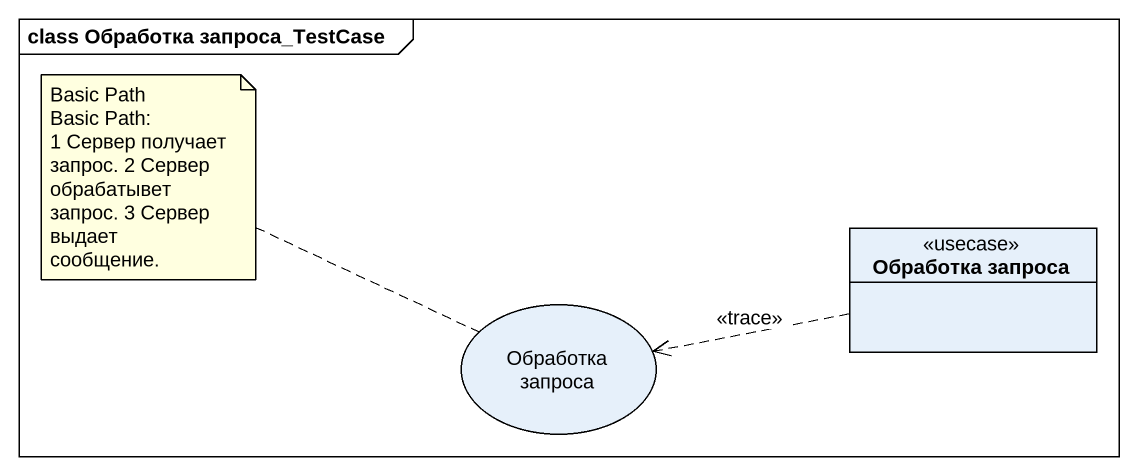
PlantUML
@startuml
mainframe class Обработка запроса_TestCase
allowmixing
hide circle
hide empty members
class "Обработка запроса" as Обработка_запроса <<usecase>>
usecase "Обработка запроса" as Обработка_запроса_2
Обработка_запроса .left.> Обработка_запроса_2 : <<trace>>
note left of Обработка_запроса_2
  Basic Path
  Basic Path:
  1 Сервер получает запрос. 2 Сервер обрабатывет запрос. 3 Сервер выдает сообщение.
end note
@enduml
